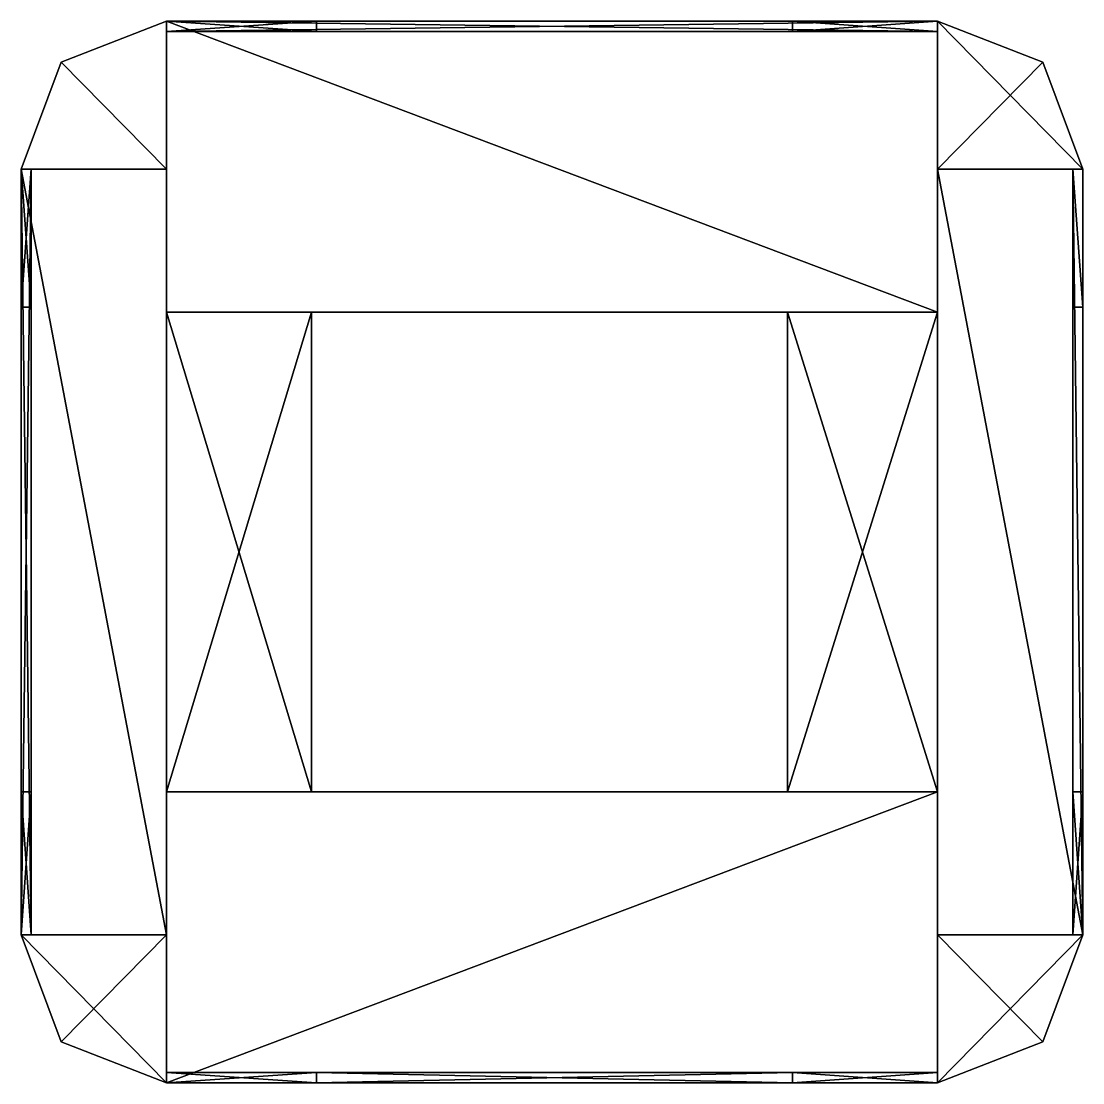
# Model space of a CAD drawing. Extents: x -768 to 1408, y -2048 to 918.
# Drawn here: x -384 to -128, y 512 to 768 of the extents above; entities that cross this region are included whole.
import ezdxf

# ---------------------------------------------------------------- set-up
doc = ezdxf.new("R2010")
doc.units = 0

msp = doc.modelspace()

# ---------------------------------------------------------------- meshes
at = {"layer": 'OBJECT481', "color": 50}
mesh = msp.add_polyface(dxfattribs=at)
corners = [(-348.980988, 547.692017, 1024), (-384, 547.692017, 1024), (-374.338715, 521.845459, 1024), (-348.980988, 512, 1024), (-348.980988, 512, 1152), (-374.338715, 521.845459, 1152), (-384, 547.692017, 1152), (-348.980988, 547.692017, 1152)]
mesh.append_faces([[corners[k] for k in face] for face in [(1, 3, 0), (5, 7, 4), (2, 4, 3), (1, 5, 2), (0, 6, 1), (3, 7, 0)]], dxfattribs={"vtx0": -1})
mesh.append_faces([[corners[k] for k in face] for face in [(1, 2, 3), (5, 6, 7), (2, 5, 4), (1, 6, 5), (0, 7, 6), (3, 4, 7)]], dxfattribs={"vtx2": -1})
at = {"layer": 'OBJECT482', "color": 50}
mesh = msp.add_polyface(dxfattribs=at)
corners = [(-163.018997, 547.692017, 1024), (-163.018997, 512, 1024), (-137.661453, 521.844849, 1024), (-128, 547.692017, 1024), (-128, 547.692017, 1152), (-137.661453, 521.844849, 1152), (-163.018997, 512, 1152), (-163.018997, 547.692017, 1152)]
mesh.append_faces([[corners[k] for k in face] for face in [(1, 3, 0), (5, 7, 4), (2, 4, 3), (1, 5, 2), (0, 6, 1), (3, 7, 0)]], dxfattribs={"vtx0": -1})
mesh.append_faces([[corners[k] for k in face] for face in [(1, 2, 3), (5, 6, 7), (2, 5, 4), (1, 6, 5), (0, 7, 6), (3, 4, 7)]], dxfattribs={"vtx2": -1})
at = {"layer": 'OBJECT483', "color": 50}
mesh = msp.add_polyface(dxfattribs=at)
corners = [(-312.753906, 512, 1149.790039), (-348.980988, 512, 1149.790039), (-348.980988, 514.461975, 1149.790039), (-312.753906, 514.461975, 1149.790039), (-312.753906, 514.461975, 1026.209961), (-348.980988, 514.461975, 1026.209961), (-348.980988, 512, 1026.209961), (-312.753906, 512, 1026.209961)]
mesh.append_faces([[corners[k] for k in face] for face in [(1, 3, 0), (5, 7, 4), (6, 0, 7), (4, 2, 5), (7, 3, 4), (5, 1, 6)]], dxfattribs={"vtx0": -1})
mesh.append_faces([[corners[k] for k in face] for face in [(1, 2, 3), (5, 6, 7), (6, 1, 0), (4, 3, 2), (7, 0, 3), (5, 2, 1)]], dxfattribs={"vtx2": -1})
at = {"layer": 'OBJECT484', "color": 50}
mesh = msp.add_polyface(dxfattribs=at)
corners = [(-163.018997, 512, 1149.790039), (-198.039063, 512, 1149.790039), (-198.039063, 514.461975, 1149.790039), (-163.018997, 514.461975, 1149.790039), (-163.018997, 514.461975, 1026.209961), (-198.039063, 514.461975, 1026.209961), (-198.039063, 512, 1026.209961), (-163.018997, 512, 1026.209961)]
mesh.append_faces([[corners[k] for k in face] for face in [(1, 3, 0), (5, 7, 4), (6, 0, 7), (4, 2, 5), (5, 1, 6), (7, 3, 4)]], dxfattribs={"vtx0": -1})
mesh.append_faces([[corners[k] for k in face] for face in [(1, 2, 3), (5, 6, 7), (6, 1, 0), (4, 3, 2), (5, 2, 1), (7, 0, 3)]], dxfattribs={"vtx2": -1})
at = {"layer": 'OBJECT485', "color": 50}
mesh = msp.add_polyface(dxfattribs=at)
corners = [(-137.660873, 758.153992, 1024), (-163.018997, 768, 1024), (-163.018997, 732.307983, 1024), (-128, 732.307983, 1024), (-163.018997, 768, 1152), (-137.660873, 758.153992, 1152), (-128, 732.307983, 1152), (-163.018997, 732.307983, 1152)]
mesh.append_faces([[corners[k] for k in face] for face in [(1, 3, 0), (5, 7, 4), (0, 4, 1), (3, 5, 0), (2, 6, 3), (1, 7, 2)]], dxfattribs={"vtx0": -1})
mesh.append_faces([[corners[k] for k in face] for face in [(1, 2, 3), (5, 6, 7), (0, 5, 4), (3, 6, 5), (2, 7, 6), (1, 4, 7)]], dxfattribs={"vtx2": -1})
at = {"layer": 'OBJECT486', "color": 50}
mesh = msp.add_polyface(dxfattribs=at)
corners = [(-348.980988, 768, 1024), (-374.33963, 758.155945, 1024), (-384, 732.307983, 1024), (-348.980988, 732.307983, 1024), (-384, 732.307983, 1152), (-374.33963, 758.155945, 1152), (-348.980988, 768, 1152), (-348.980988, 732.307983, 1152)]
mesh.append_faces([[corners[k] for k in face] for face in [(1, 3, 0), (5, 7, 4), (1, 4, 2), (0, 5, 1), (3, 6, 0), (2, 7, 3)]], dxfattribs={"vtx0": -1})
mesh.append_faces([[corners[k] for k in face] for face in [(1, 2, 3), (5, 6, 7), (1, 5, 4), (0, 6, 5), (3, 7, 6), (2, 4, 7)]], dxfattribs={"vtx2": -1})
at = {"layer": 'OBJECT487', "color": 50}
mesh = msp.add_polyface(dxfattribs=at)
corners = [(-198.037994, 512, 1036.140015), (-312.753906, 512, 1036.140015), (-312.753906, 514.461975, 1036.140015), (-198.037994, 514.461975, 1036.140015), (-312.753906, 512, 1026.209961), (-198.037994, 512, 1026.209961), (-198.037994, 514.461975, 1026.209961), (-312.753906, 514.461975, 1026.209961)]
mesh.append_faces([[corners[k] for k in face] for face in [(1, 3, 0), (1, 5, 4), (3, 7, 6), (2, 4, 7), (0, 6, 5), (7, 5, 6)]], dxfattribs={"vtx0": -1})
mesh.append_faces([[corners[k] for k in face] for face in [(1, 2, 3), (1, 0, 5), (3, 2, 7), (2, 1, 4), (0, 3, 6), (7, 4, 5)]], dxfattribs={"vtx2": -1})
at = {"layer": 'OBJECT488', "color": 50}
mesh = msp.add_polyface(dxfattribs=at)
corners = [(-198.037994, 512, 1149.790039), (-312.753906, 512, 1149.790039), (-312.753906, 514.461975, 1149.790039), (-198.037994, 514.461975, 1149.790039), (-312.753906, 512, 1139.859985), (-198.037994, 512, 1139.859985), (-198.037994, 514.461975, 1139.859985), (-312.753906, 514.461975, 1139.859985)]
mesh.append_faces([[corners[k] for k in face] for face in [(1, 3, 0), (1, 5, 4), (3, 7, 6), (2, 4, 7), (0, 6, 5), (7, 5, 6)]], dxfattribs={"vtx0": -1})
mesh.append_faces([[corners[k] for k in face] for face in [(1, 2, 3), (1, 0, 5), (3, 2, 7), (2, 1, 4), (0, 3, 6), (7, 4, 5)]], dxfattribs={"vtx2": -1})
at = {"layer": 'OBJECT489', "color": 50}
mesh = msp.add_polyface(dxfattribs=at)
corners = [(-130.414993, 699.077026, 1064.829956), (-130.414993, 732.308594, 1064.829956), (-130.414993, 732.308594, 1111.171875), (-130.414993, 699.077026, 1111.171875), (-128, 732.307983, 1064.829956), (-128, 732.307983, 1111.171875), (-128, 699.077026, 1064.829956), (-128, 699.077026, 1111.171875)]
mesh.append_faces([[corners[k] for k in face] for face in [(1, 3, 0), (1, 5, 2), (4, 7, 5), (2, 7, 3), (1, 6, 4), (6, 3, 7)]], dxfattribs={"vtx0": -1})
mesh.append_faces([[corners[k] for k in face] for face in [(1, 2, 3), (1, 4, 5), (4, 6, 7), (2, 5, 7), (1, 0, 6), (6, 0, 3)]], dxfattribs={"vtx2": -1})
at = {"layer": 'OBJECT490', "color": 50}
mesh = msp.add_polyface(dxfattribs=at)
corners = [(-130.414993, 547.691406, 1111.171875), (-130.414993, 547.691406, 1064.829956), (-130.414993, 582.153992, 1064.829956), (-130.414993, 582.153992, 1111.171875), (-128, 582.153992, 1064.829956), (-128, 547.691406, 1064.829956), (-128, 547.691406, 1111.171875), (-128, 582.153992, 1111.171875)]
mesh.append_faces([[corners[k] for k in face] for face in [(1, 3, 0), (5, 7, 4), (5, 0, 6), (3, 6, 0), (1, 4, 2), (2, 7, 3)]], dxfattribs={"vtx0": -1})
mesh.append_faces([[corners[k] for k in face] for face in [(1, 2, 3), (5, 6, 7), (5, 1, 0), (3, 7, 6), (1, 5, 4), (2, 4, 7)]], dxfattribs={"vtx2": -1})
at = {"layer": 'OBJECT491', "color": 50}
mesh = msp.add_polyface(dxfattribs=at)
corners = [(-130.414063, 547.692017, 1149.790039), (-130.414063, 732.308594, 1149.790039), (-128, 732.308594, 1149.790039), (-128, 547.692017, 1149.790039), (-130.414993, 732.308594, 1139.859985), (-130.414993, 547.692017, 1139.859985), (-128, 732.307983, 1139.859985), (-128, 547.692017, 1139.859985)]
mesh.append_faces([[corners[k] for k in face] for face in [(1, 3, 0), (1, 5, 4), (2, 4, 6), (3, 6, 7), (0, 7, 5), (4, 7, 6)]], dxfattribs={"vtx0": -1})
mesh.append_faces([[corners[k] for k in face] for face in [(1, 2, 3), (1, 0, 5), (2, 1, 4), (3, 2, 6), (0, 3, 7), (4, 5, 7)]], dxfattribs={"vtx2": -1})
at = {"layer": 'OBJECT492', "color": 50}
mesh = msp.add_polyface(dxfattribs=at)
corners = [(-130.414993, 547.691406, 1139.859985), (-130.414993, 547.691406, 1111.171875), (-130.414993, 582.153992, 1111.171875), (-130.414993, 582.153992, 1139.859985), (-128, 582.153992, 1111.171875), (-128, 547.691406, 1111.171875), (-128, 547.691406, 1139.859985), (-128, 582.153992, 1139.859985)]
mesh.append_faces([[corners[k] for k in face] for face in [(1, 3, 0), (5, 7, 4), (5, 0, 6), (1, 4, 2), (3, 6, 0), (2, 7, 3)]], dxfattribs={"vtx0": -1})
mesh.append_faces([[corners[k] for k in face] for face in [(1, 2, 3), (5, 6, 7), (5, 1, 0), (1, 5, 4), (3, 7, 6), (2, 4, 7)]], dxfattribs={"vtx2": -1})
at = {"layer": 'OBJECT493', "color": 50}
mesh = msp.add_polyface(dxfattribs=at)
corners = [(-130.414993, 699.077026, 1111.171875), (-130.414993, 732.308594, 1111.171875), (-130.414993, 732.308594, 1139.859985), (-130.414993, 699.077026, 1139.859985), (-128, 732.307983, 1111.171875), (-128, 732.307983, 1139.859985), (-128, 699.077026, 1111.171875), (-128, 699.077026, 1139.859985)]
mesh.append_faces([[corners[k] for k in face] for face in [(1, 3, 0), (1, 5, 2), (4, 7, 5), (1, 6, 4), (2, 7, 3), (6, 3, 7)]], dxfattribs={"vtx0": -1})
mesh.append_faces([[corners[k] for k in face] for face in [(1, 2, 3), (1, 4, 5), (4, 6, 7), (1, 0, 6), (2, 5, 7), (6, 0, 3)]], dxfattribs={"vtx2": -1})
at = {"layer": 'OBJECT494', "color": 50}
mesh = msp.add_polyface(dxfattribs=at)
corners = [(-128, 732.308594, 1026.209961), (-130.414063, 732.308594, 1026.209961), (-130.414063, 547.692017, 1026.209961), (-128, 547.692017, 1026.209961), (-130.414993, 547.692017, 1036.140015), (-130.414993, 732.308594, 1036.140015), (-128, 732.307983, 1036.140015), (-128, 547.692017, 1036.140015)]
mesh.append_faces([[corners[k] for k in face] for face in [(1, 3, 0), (2, 5, 4), (1, 6, 5), (0, 7, 6), (3, 4, 7), (5, 7, 4)]], dxfattribs={"vtx0": -1})
mesh.append_faces([[corners[k] for k in face] for face in [(1, 2, 3), (2, 1, 5), (1, 0, 6), (0, 3, 7), (3, 2, 4), (5, 6, 7)]], dxfattribs={"vtx2": -1})
at = {"layer": 'OBJECT495', "color": 50}
mesh = msp.add_polyface(dxfattribs=at)
corners = [(-130.414993, 547.691406, 1064.828125), (-130.414993, 547.691406, 1036.140015), (-130.414993, 582.153992, 1036.140015), (-130.414993, 582.153992, 1064.828125), (-128, 582.153992, 1036.140015), (-128, 547.691406, 1036.140015), (-128, 547.691406, 1064.828125), (-128, 582.153992, 1064.828125)]
mesh.append_faces([[corners[k] for k in face] for face in [(1, 3, 0), (5, 7, 4), (5, 0, 6), (3, 6, 0), (1, 4, 2), (2, 7, 3)]], dxfattribs={"vtx0": -1})
mesh.append_faces([[corners[k] for k in face] for face in [(1, 2, 3), (5, 6, 7), (5, 1, 0), (3, 7, 6), (1, 5, 4), (2, 4, 7)]], dxfattribs={"vtx2": -1})
at = {"layer": 'OBJECT496', "color": 50}
mesh = msp.add_polyface(dxfattribs=at)
corners = [(-130.414993, 699.077026, 1036.140015), (-130.414993, 732.308594, 1036.140015), (-130.414993, 732.308594, 1064.828125), (-130.414993, 699.077026, 1064.828125), (-128, 732.307983, 1036.140015), (-128, 732.307983, 1064.828125), (-128, 699.077026, 1036.140015), (-128, 699.077026, 1064.828125)]
mesh.append_faces([[corners[k] for k in face] for face in [(1, 3, 0), (1, 5, 2), (4, 7, 5), (2, 7, 3), (1, 6, 4), (6, 3, 7)]], dxfattribs={"vtx0": -1})
mesh.append_faces([[corners[k] for k in face] for face in [(1, 2, 3), (1, 4, 5), (4, 6, 7), (2, 5, 7), (1, 0, 6), (6, 0, 3)]], dxfattribs={"vtx2": -1})
at = {"layer": 'OBJECT497', "color": 50}
mesh = msp.add_polyface(dxfattribs=at)
corners = [(-381.584991, 732.308594, 1111.171875), (-381.584991, 732.308594, 1064.829956), (-381.584991, 699.077026, 1064.829956), (-381.584991, 699.077026, 1111.171875), (-384, 732.307983, 1111.171875), (-384, 732.307983, 1064.829956), (-384, 699.077026, 1064.829956), (-384, 699.077026, 1111.171875)]
mesh.append_faces([[corners[k] for k in face] for face in [(1, 3, 0), (5, 0, 4), (5, 7, 6), (4, 3, 7), (1, 6, 2), (2, 7, 3)]], dxfattribs={"vtx0": -1})
mesh.append_faces([[corners[k] for k in face] for face in [(1, 2, 3), (5, 1, 0), (5, 4, 7), (4, 0, 3), (1, 5, 6), (2, 6, 7)]], dxfattribs={"vtx2": -1})
at = {"layer": 'OBJECT498', "color": 50}
mesh = msp.add_polyface(dxfattribs=at)
corners = [(-381.584991, 582.153992, 1064.829956), (-381.584991, 547.691406, 1064.829956), (-381.584991, 547.691406, 1111.171875), (-381.584991, 582.153992, 1111.171875), (-384, 547.691406, 1111.171875), (-384, 547.691406, 1064.829956), (-384, 582.153992, 1064.829956), (-384, 582.153992, 1111.171875)]
mesh.append_faces([[corners[k] for k in face] for face in [(1, 3, 0), (5, 7, 4), (1, 4, 2), (7, 2, 4), (5, 0, 6), (6, 3, 7)]], dxfattribs={"vtx0": -1})
mesh.append_faces([[corners[k] for k in face] for face in [(1, 2, 3), (5, 6, 7), (1, 5, 4), (7, 3, 2), (5, 1, 0), (6, 0, 3)]], dxfattribs={"vtx2": -1})
at = {"layer": 'OBJECT499', "color": 50}
mesh = msp.add_polyface(dxfattribs=at)
corners = [(-381.584991, 547.692017, 1139.859985), (-381.584991, 547.692017, 1149.789063), (-381.584991, 732.308594, 1149.789063), (-381.584991, 732.308594, 1139.859985), (-384, 547.692017, 1149.790039), (-384, 732.308594, 1149.790039), (-384, 732.307983, 1139.859985), (-384, 547.692017, 1139.859985)]
mesh.append_faces([[corners[k] for k in face] for face in [(1, 3, 0), (5, 1, 4), (2, 6, 3), (5, 7, 6), (0, 4, 1), (3, 7, 0)]], dxfattribs={"vtx0": -1})
mesh.append_faces([[corners[k] for k in face] for face in [(1, 2, 3), (5, 2, 1), (2, 5, 6), (5, 4, 7), (0, 7, 4), (3, 6, 7)]], dxfattribs={"vtx2": -1})
at = {"layer": 'OBJECT500', "color": 50}
mesh = msp.add_polyface(dxfattribs=at)
corners = [(-381.584991, 582.153992, 1111.171875), (-381.584991, 547.691406, 1111.171875), (-381.584991, 547.691406, 1139.859985), (-381.584991, 582.153992, 1139.859985), (-384, 547.691406, 1139.859985), (-384, 547.691406, 1111.171875), (-384, 582.153992, 1111.171875), (-384, 582.153992, 1139.859985)]
mesh.append_faces([[corners[k] for k in face] for face in [(1, 3, 0), (5, 7, 4), (1, 4, 2), (5, 0, 6), (7, 2, 4), (6, 3, 7)]], dxfattribs={"vtx0": -1})
mesh.append_faces([[corners[k] for k in face] for face in [(1, 2, 3), (5, 6, 7), (1, 5, 4), (5, 1, 0), (7, 3, 2), (6, 0, 3)]], dxfattribs={"vtx2": -1})
at = {"layer": 'OBJECT501', "color": 50}
mesh = msp.add_polyface(dxfattribs=at)
corners = [(-381.584991, 732.308594, 1139.859985), (-381.584991, 732.308594, 1111.171875), (-381.584991, 699.077026, 1111.171875), (-381.584991, 699.077026, 1139.859985), (-384, 732.307983, 1139.859985), (-384, 732.307983, 1111.171875), (-384, 699.077026, 1111.171875), (-384, 699.077026, 1139.859985)]
mesh.append_faces([[corners[k] for k in face] for face in [(1, 3, 0), (5, 0, 4), (5, 7, 6), (1, 6, 2), (4, 3, 7), (2, 7, 3)]], dxfattribs={"vtx0": -1})
mesh.append_faces([[corners[k] for k in face] for face in [(1, 2, 3), (5, 1, 0), (5, 4, 7), (1, 5, 6), (4, 0, 3), (2, 6, 7)]], dxfattribs={"vtx2": -1})
at = {"layer": 'OBJECT502', "color": 50}
mesh = msp.add_polyface(dxfattribs=at)
corners = [(-381.584991, 732.308594, 1036.140015), (-381.584991, 732.308594, 1026.210938), (-381.584991, 547.692017, 1026.210938), (-381.584991, 547.692017, 1036.140015), (-384, 732.308594, 1026.209961), (-384, 547.692017, 1026.209961), (-384, 732.307983, 1036.140015), (-384, 547.692017, 1036.140015)]
mesh.append_faces([[corners[k] for k in face] for face in [(1, 3, 0), (1, 5, 2), (4, 0, 6), (5, 6, 7), (2, 7, 3), (6, 3, 7)]], dxfattribs={"vtx0": -1})
mesh.append_faces([[corners[k] for k in face] for face in [(1, 2, 3), (1, 4, 5), (4, 1, 0), (5, 4, 6), (2, 5, 7), (6, 0, 3)]], dxfattribs={"vtx2": -1})
at = {"layer": 'OBJECT503', "color": 50}
mesh = msp.add_polyface(dxfattribs=at)
corners = [(-381.584991, 582.153992, 1036.140015), (-381.584991, 547.691406, 1036.140015), (-381.584991, 547.691406, 1064.828125), (-381.584991, 582.153992, 1064.828125), (-384, 547.691406, 1064.828125), (-384, 547.691406, 1036.140015), (-384, 582.153992, 1036.140015), (-384, 582.153992, 1064.828125)]
mesh.append_faces([[corners[k] for k in face] for face in [(1, 3, 0), (5, 7, 4), (1, 4, 2), (7, 2, 4), (5, 0, 6), (6, 3, 7)]], dxfattribs={"vtx0": -1})
mesh.append_faces([[corners[k] for k in face] for face in [(1, 2, 3), (5, 6, 7), (1, 5, 4), (7, 3, 2), (5, 1, 0), (6, 0, 3)]], dxfattribs={"vtx2": -1})
at = {"layer": 'OBJECT504', "color": 50}
mesh = msp.add_polyface(dxfattribs=at)
corners = [(-381.584991, 732.308594, 1064.828125), (-381.584991, 732.308594, 1036.140015), (-381.584991, 699.077026, 1036.140015), (-381.584991, 699.077026, 1064.828125), (-384, 732.307983, 1064.828125), (-384, 732.307983, 1036.140015), (-384, 699.077026, 1036.140015), (-384, 699.077026, 1064.828125)]
mesh.append_faces([[corners[k] for k in face] for face in [(1, 3, 0), (5, 0, 4), (5, 7, 6), (4, 3, 7), (1, 6, 2), (2, 7, 3)]], dxfattribs={"vtx0": -1})
mesh.append_faces([[corners[k] for k in face] for face in [(1, 2, 3), (5, 1, 0), (5, 4, 7), (4, 0, 3), (1, 5, 6), (2, 6, 7)]], dxfattribs={"vtx2": -1})
at = {"layer": 'OBJECT505', "color": 50}
mesh = msp.add_polyface(dxfattribs=at)
corners = [(-163.019531, 765.538025, 1111.171875), (-163.019531, 765.538025, 1064.829956), (-198.037994, 765.538025, 1064.829956), (-198.037994, 765.538025, 1111.171875), (-198.037994, 768, 1064.829956), (-163.019531, 768, 1064.829956), (-163.019531, 768, 1111.171875), (-198.037994, 768, 1111.171875)]
mesh.append_faces([[corners[k] for k in face] for face in [(1, 3, 0), (5, 7, 4), (5, 0, 6), (3, 6, 0), (4, 1, 5), (2, 7, 3)]], dxfattribs={"vtx0": -1})
mesh.append_faces([[corners[k] for k in face] for face in [(1, 2, 3), (5, 6, 7), (5, 1, 0), (3, 7, 6), (4, 2, 1), (2, 4, 7)]], dxfattribs={"vtx2": -1})
at = {"layer": 'OBJECT506', "color": 50}
mesh = msp.add_polyface(dxfattribs=at)
corners = [(-312.755005, 765.538025, 1064.829956), (-348.980469, 765.538025, 1064.829956), (-348.980469, 765.538025, 1111.171875), (-312.755005, 765.538025, 1111.171875), (-348.980469, 768, 1111.171875), (-348.980469, 768, 1064.829956), (-312.755005, 768, 1064.829956), (-312.755005, 768, 1111.171875)]
mesh.append_faces([[corners[k] for k in face] for face in [(1, 3, 0), (5, 7, 4), (1, 4, 2), (2, 7, 3), (5, 0, 6), (6, 3, 7)]], dxfattribs={"vtx0": -1})
mesh.append_faces([[corners[k] for k in face] for face in [(1, 2, 3), (5, 6, 7), (1, 5, 4), (2, 4, 7), (5, 1, 0), (6, 0, 3)]], dxfattribs={"vtx2": -1})
at = {"layer": 'OBJECT507', "color": 50}
mesh = msp.add_polyface(dxfattribs=at)
corners = [(-348.980469, 765.538025, 1139.859985), (-348.980469, 765.538025, 1149.789063), (-163.018997, 765.538025, 1149.789063), (-163.018997, 765.538025, 1139.859985), (-163.018997, 768, 1139.859985), (-163.018997, 768, 1149.789063), (-348.980469, 768, 1149.789063), (-348.980469, 768, 1139.859985)]
mesh.append_faces([[corners[k] for k in face] for face in [(1, 3, 0), (5, 7, 4), (1, 5, 2), (0, 6, 1), (4, 2, 5), (7, 3, 4)]], dxfattribs={"vtx0": -1})
mesh.append_faces([[corners[k] for k in face] for face in [(1, 2, 3), (5, 6, 7), (1, 6, 5), (0, 7, 6), (4, 3, 2), (7, 0, 3)]], dxfattribs={"vtx2": -1})
at = {"layer": 'OBJECT508', "color": 50}
mesh = msp.add_polyface(dxfattribs=at)
corners = [(-312.755005, 765.538025, 1111.171875), (-348.980469, 765.538025, 1111.171875), (-348.980469, 765.538025, 1139.859985), (-312.755005, 765.538025, 1139.859985), (-348.980469, 768, 1139.859985), (-348.980469, 768, 1111.171875), (-312.755005, 768, 1111.171875), (-312.755005, 768, 1139.859985)]
mesh.append_faces([[corners[k] for k in face] for face in [(1, 3, 0), (5, 7, 4), (1, 4, 2), (5, 0, 6), (2, 7, 3), (6, 3, 7)]], dxfattribs={"vtx0": -1})
mesh.append_faces([[corners[k] for k in face] for face in [(1, 2, 3), (5, 6, 7), (1, 5, 4), (5, 1, 0), (2, 4, 7), (6, 0, 3)]], dxfattribs={"vtx2": -1})
at = {"layer": 'OBJECT509', "color": 50}
mesh = msp.add_polyface(dxfattribs=at)
corners = [(-163.019531, 765.538025, 1139.859985), (-163.019531, 765.538025, 1111.171875), (-198.037994, 765.538025, 1111.171875), (-198.037994, 765.538025, 1139.859985), (-198.037994, 768, 1111.171875), (-163.019531, 768, 1111.171875), (-163.019531, 768, 1139.859985), (-198.037994, 768, 1139.859985)]
mesh.append_faces([[corners[k] for k in face] for face in [(1, 3, 0), (5, 7, 4), (5, 0, 6), (4, 1, 5), (3, 6, 0), (2, 7, 3)]], dxfattribs={"vtx0": -1})
mesh.append_faces([[corners[k] for k in face] for face in [(1, 2, 3), (5, 6, 7), (5, 1, 0), (4, 2, 1), (3, 7, 6), (2, 4, 7)]], dxfattribs={"vtx2": -1})
at = {"layer": 'OBJECT510', "color": 50}
mesh = msp.add_polyface(dxfattribs=at)
corners = [(-163.018997, 765.538025, 1036.140015), (-163.018997, 765.538025, 1026.210938), (-348.980469, 765.538025, 1026.210938), (-348.980469, 765.538025, 1036.140015), (-348.980469, 768, 1036.140015), (-348.980469, 768, 1026.210938), (-163.018997, 768, 1026.210938), (-163.018997, 768, 1036.140015)]
mesh.append_faces([[corners[k] for k in face] for face in [(1, 3, 0), (5, 7, 4), (5, 1, 6), (2, 4, 3), (6, 0, 7), (3, 7, 0)]], dxfattribs={"vtx0": -1})
mesh.append_faces([[corners[k] for k in face] for face in [(1, 2, 3), (5, 6, 7), (5, 2, 1), (2, 5, 4), (6, 1, 0), (3, 4, 7)]], dxfattribs={"vtx2": -1})
at = {"layer": 'OBJECT511', "color": 50}
mesh = msp.add_polyface(dxfattribs=at)
corners = [(-312.755005, 765.538025, 1036.140015), (-348.980469, 765.538025, 1036.140015), (-348.980469, 765.538025, 1064.828125), (-312.755005, 765.538025, 1064.828125), (-348.980469, 768, 1064.828125), (-348.980469, 768, 1036.140015), (-312.755005, 768, 1036.140015), (-312.755005, 768, 1064.828125)]
mesh.append_faces([[corners[k] for k in face] for face in [(1, 3, 0), (5, 7, 4), (1, 4, 2), (2, 7, 3), (5, 0, 6), (6, 3, 7)]], dxfattribs={"vtx0": -1})
mesh.append_faces([[corners[k] for k in face] for face in [(1, 2, 3), (5, 6, 7), (1, 5, 4), (2, 4, 7), (5, 1, 0), (6, 0, 3)]], dxfattribs={"vtx2": -1})
at = {"layer": 'OBJECT512', "color": 50}
mesh = msp.add_polyface(dxfattribs=at)
corners = [(-163.019531, 765.538025, 1064.828125), (-163.019531, 765.538025, 1036.140015), (-198.037994, 765.538025, 1036.140015), (-198.037994, 765.538025, 1064.828125), (-198.037994, 768, 1036.140015), (-163.019531, 768, 1036.140015), (-163.019531, 768, 1064.828125), (-198.037994, 768, 1064.828125)]
mesh.append_faces([[corners[k] for k in face] for face in [(1, 3, 0), (5, 7, 4), (5, 0, 6), (3, 6, 0), (4, 1, 5), (2, 7, 3)]], dxfattribs={"vtx0": -1})
mesh.append_faces([[corners[k] for k in face] for face in [(1, 2, 3), (5, 6, 7), (5, 1, 0), (3, 7, 6), (4, 2, 1), (2, 4, 7)]], dxfattribs={"vtx2": -1})
at = {"layer": 'OBJECT513', "color": 50}
mesh = msp.add_polyface(dxfattribs=at)
corners = [(-384, 547.692017, 1026.209961), (-384, 732.308594, 1026.209961), (-348.980988, 732.308594, 1026.209961), (-348.980988, 547.692017, 1026.209961), (-384, 732.307983, 1024), (-348.980988, 732.307983, 1024), (-384, 547.692017, 1024), (-348.980988, 547.692017, 1024)]
mesh.append_faces([[corners[k] for k in face] for face in [(1, 3, 0), (5, 1, 4), (4, 7, 5), (4, 0, 6), (2, 7, 3), (6, 3, 7)]], dxfattribs={"vtx0": -1})
mesh.append_faces([[corners[k] for k in face] for face in [(1, 2, 3), (5, 2, 1), (4, 6, 7), (4, 1, 0), (2, 5, 7), (6, 0, 3)]], dxfattribs={"vtx2": -1})
at = {"layer": 'OBJECT514', "color": 50}
mesh = msp.add_polyface(dxfattribs=at)
corners = [(-163.019531, 547.692017, 1026.209961), (-163.019531, 732.308594, 1026.209961), (-128, 732.308594, 1026.209961), (-128, 547.692017, 1026.209961), (-163.019531, 732.307983, 1024), (-128, 732.307983, 1024), (-163.019531, 547.692017, 1024), (-128, 547.692017, 1024)]
mesh.append_faces([[corners[k] for k in face] for face in [(1, 3, 0), (5, 1, 4), (4, 7, 5), (4, 0, 6), (2, 7, 3), (6, 3, 7)]], dxfattribs={"vtx0": -1})
mesh.append_faces([[corners[k] for k in face] for face in [(1, 2, 3), (5, 2, 1), (4, 6, 7), (4, 1, 0), (2, 5, 7), (6, 0, 3)]], dxfattribs={"vtx2": -1})
at = {"layer": 'OBJECT515', "color": 50}
mesh = msp.add_polyface(dxfattribs=at)
corners = [(-348.980469, 697.846008, 1026.209961), (-348.980469, 768, 1026.209961), (-163.018997, 768, 1026.209961), (-163.018997, 697.846008, 1026.209961), (-348.980469, 768, 1024), (-163.018997, 768, 1024), (-348.980988, 697.846008, 1024), (-163.018997, 697.846008, 1024)]
mesh.append_faces([[corners[k] for k in face] for face in [(1, 3, 0), (1, 5, 2), (4, 0, 6), (4, 7, 5), (2, 7, 3), (6, 3, 7)]], dxfattribs={"vtx0": -1})
mesh.append_faces([[corners[k] for k in face] for face in [(1, 2, 3), (1, 4, 5), (4, 1, 0), (4, 6, 7), (2, 5, 7), (6, 0, 3)]], dxfattribs={"vtx2": -1})
at = {"layer": 'OBJECT516', "color": 50}
mesh = msp.add_polyface(dxfattribs=at)
corners = [(-163.018997, 512, 1026.209961), (-348.980469, 512, 1026.209961), (-348.980469, 582.153992, 1026.209961), (-163.018997, 582.153992, 1026.209961), (-163.018997, 512, 1024), (-348.980469, 512, 1024), (-348.980988, 582.153992, 1024), (-163.018997, 582.153992, 1024)]
mesh.append_faces([[corners[k] for k in face] for face in [(1, 3, 0), (5, 0, 4), (1, 6, 2), (5, 7, 6), (4, 3, 7), (2, 7, 3)]], dxfattribs={"vtx0": -1})
mesh.append_faces([[corners[k] for k in face] for face in [(1, 2, 3), (5, 1, 0), (1, 5, 6), (5, 4, 7), (4, 0, 3), (2, 6, 7)]], dxfattribs={"vtx2": -1})
at = {"layer": 'OBJECT517', "color": 50}
mesh = msp.add_polyface(dxfattribs=at)
corners = [(-313.962006, 582.153992, 1026.209961), (-348.980469, 582.153992, 1026.209961), (-348.980469, 697.847656, 1026.209961), (-313.962006, 697.847656, 1026.209961), (-348.980988, 582.153992, 1024), (-348.980988, 697.847656, 1024), (-313.962006, 697.847656, 1024), (-313.962006, 582.153992, 1024)]
mesh.append_faces([[corners[k] for k in face] for face in [(1, 3, 0), (5, 1, 4), (5, 7, 6), (2, 6, 3), (4, 0, 7), (7, 3, 6)]], dxfattribs={"vtx0": -1})
mesh.append_faces([[corners[k] for k in face] for face in [(1, 2, 3), (5, 2, 1), (5, 4, 7), (2, 5, 6), (4, 1, 0), (7, 0, 3)]], dxfattribs={"vtx2": -1})
at = {"layer": 'OBJECT518', "color": 50}
mesh = msp.add_polyface(dxfattribs=at)
corners = [(-199.244995, 697.847656, 1026.209961), (-163.019531, 697.847656, 1026.209961), (-163.019531, 582.153992, 1026.209961), (-199.244995, 582.153992, 1026.209961), (-199.244995, 582.153992, 1024), (-163.019531, 582.153992, 1024), (-163.019531, 697.847656, 1024), (-199.244995, 697.847656, 1024)]
mesh.append_faces([[corners[k] for k in face] for face in [(1, 3, 0), (5, 7, 4), (5, 1, 6), (6, 0, 7), (4, 2, 5), (7, 3, 4)]], dxfattribs={"vtx0": -1})
mesh.append_faces([[corners[k] for k in face] for face in [(1, 2, 3), (5, 6, 7), (5, 2, 1), (6, 1, 0), (4, 3, 2), (7, 0, 3)]], dxfattribs={"vtx2": -1})
at = {"layer": 'OBJECT519', "color": 50}
mesh = msp.add_polyface(dxfattribs=at)
corners = [(-348.980988, 732.308594, 1149.790039), (-384, 732.308594, 1149.790039), (-384, 547.692017, 1149.790039), (-348.980988, 547.692017, 1149.790039), (-348.980988, 732.307983, 1152), (-384, 732.307983, 1152), (-384, 547.692017, 1152), (-348.980988, 547.692017, 1152)]
mesh.append_faces([[corners[k] for k in face] for face in [(1, 3, 0), (0, 5, 1), (5, 7, 6), (1, 6, 2), (0, 7, 4), (2, 7, 3)]], dxfattribs={"vtx0": -1})
mesh.append_faces([[corners[k] for k in face] for face in [(1, 2, 3), (0, 4, 5), (5, 4, 7), (1, 5, 6), (0, 3, 7), (2, 6, 7)]], dxfattribs={"vtx2": -1})
at = {"layer": 'OBJECT520', "color": 50}
mesh = msp.add_polyface(dxfattribs=at)
corners = [(-128, 732.308594, 1149.790039), (-163.019531, 732.308594, 1149.790039), (-163.019531, 547.692017, 1149.790039), (-128, 547.692017, 1149.790039), (-128, 732.307983, 1152), (-163.019531, 732.307983, 1152), (-163.019531, 547.692017, 1152), (-128, 547.692017, 1152)]
mesh.append_faces([[corners[k] for k in face] for face in [(1, 3, 0), (0, 5, 1), (5, 7, 6), (1, 6, 2), (0, 7, 4), (2, 7, 3)]], dxfattribs={"vtx0": -1})
mesh.append_faces([[corners[k] for k in face] for face in [(1, 2, 3), (0, 4, 5), (5, 4, 7), (1, 5, 6), (0, 3, 7), (2, 6, 7)]], dxfattribs={"vtx2": -1})
at = {"layer": 'OBJECT521', "color": 50}
mesh = msp.add_polyface(dxfattribs=at)
corners = [(-163.018997, 768, 1149.790039), (-348.980469, 768, 1149.790039), (-348.980469, 697.846008, 1149.790039), (-163.018997, 697.846008, 1149.790039), (-348.980469, 768, 1152), (-163.018997, 768, 1152), (-348.980988, 697.846008, 1152), (-163.018997, 697.846008, 1152)]
mesh.append_faces([[corners[k] for k in face] for face in [(1, 3, 0), (1, 5, 4), (1, 6, 2), (4, 7, 6), (0, 7, 5), (2, 7, 3)]], dxfattribs={"vtx0": -1})
mesh.append_faces([[corners[k] for k in face] for face in [(1, 2, 3), (1, 0, 5), (1, 4, 6), (4, 5, 7), (0, 3, 7), (2, 6, 7)]], dxfattribs={"vtx2": -1})
at = {"layer": 'OBJECT522', "color": 50}
mesh = msp.add_polyface(dxfattribs=at)
corners = [(-348.980469, 582.153992, 1149.790039), (-348.980469, 512, 1149.790039), (-163.018997, 512, 1149.790039), (-163.018997, 582.153992, 1149.790039), (-348.980469, 512, 1152), (-163.018997, 512, 1152), (-348.980988, 582.153992, 1152), (-163.018997, 582.153992, 1152)]
mesh.append_faces([[corners[k] for k in face] for face in [(1, 3, 0), (1, 5, 2), (1, 6, 4), (4, 7, 5), (2, 7, 3), (0, 7, 6)]], dxfattribs={"vtx0": -1})
mesh.append_faces([[corners[k] for k in face] for face in [(1, 2, 3), (1, 4, 5), (1, 0, 6), (4, 6, 7), (2, 5, 7), (0, 3, 7)]], dxfattribs={"vtx2": -1})
at = {"layer": 'OBJECT523', "color": 50}
mesh = msp.add_polyface(dxfattribs=at)
corners = [(-313.962006, 697.847656, 1149.790039), (-348.980469, 697.847656, 1149.790039), (-348.980469, 582.153992, 1149.790039), (-313.962006, 582.153992, 1149.790039), (-348.980988, 697.847656, 1152), (-348.980988, 582.153992, 1152), (-313.962006, 582.153992, 1152), (-313.962006, 697.847656, 1152)]
mesh.append_faces([[corners[k] for k in face] for face in [(1, 3, 0), (1, 5, 2), (5, 7, 6), (1, 7, 4), (2, 6, 3), (3, 7, 0)]], dxfattribs={"vtx0": -1})
mesh.append_faces([[corners[k] for k in face] for face in [(1, 2, 3), (1, 4, 5), (5, 4, 7), (1, 0, 7), (2, 5, 6), (3, 6, 7)]], dxfattribs={"vtx2": -1})
at = {"layer": 'OBJECT524', "color": 50}
mesh = msp.add_polyface(dxfattribs=at)
corners = [(-199.244995, 582.153992, 1149.790039), (-163.019531, 582.153992, 1149.790039), (-163.019531, 697.847656, 1149.790039), (-199.244995, 697.847656, 1149.790039), (-199.244995, 697.847656, 1152), (-163.019531, 697.847656, 1152), (-163.019531, 582.153992, 1152), (-199.244995, 582.153992, 1152)]
mesh.append_faces([[corners[k] for k in face] for face in [(1, 3, 0), (5, 7, 4), (1, 5, 2), (2, 4, 3), (0, 6, 1), (3, 7, 0)]], dxfattribs={"vtx0": -1})
mesh.append_faces([[corners[k] for k in face] for face in [(1, 2, 3), (5, 6, 7), (1, 6, 5), (2, 5, 4), (0, 7, 6), (3, 4, 7)]], dxfattribs={"vtx2": -1})

doc.saveas('drawing.dxf')
